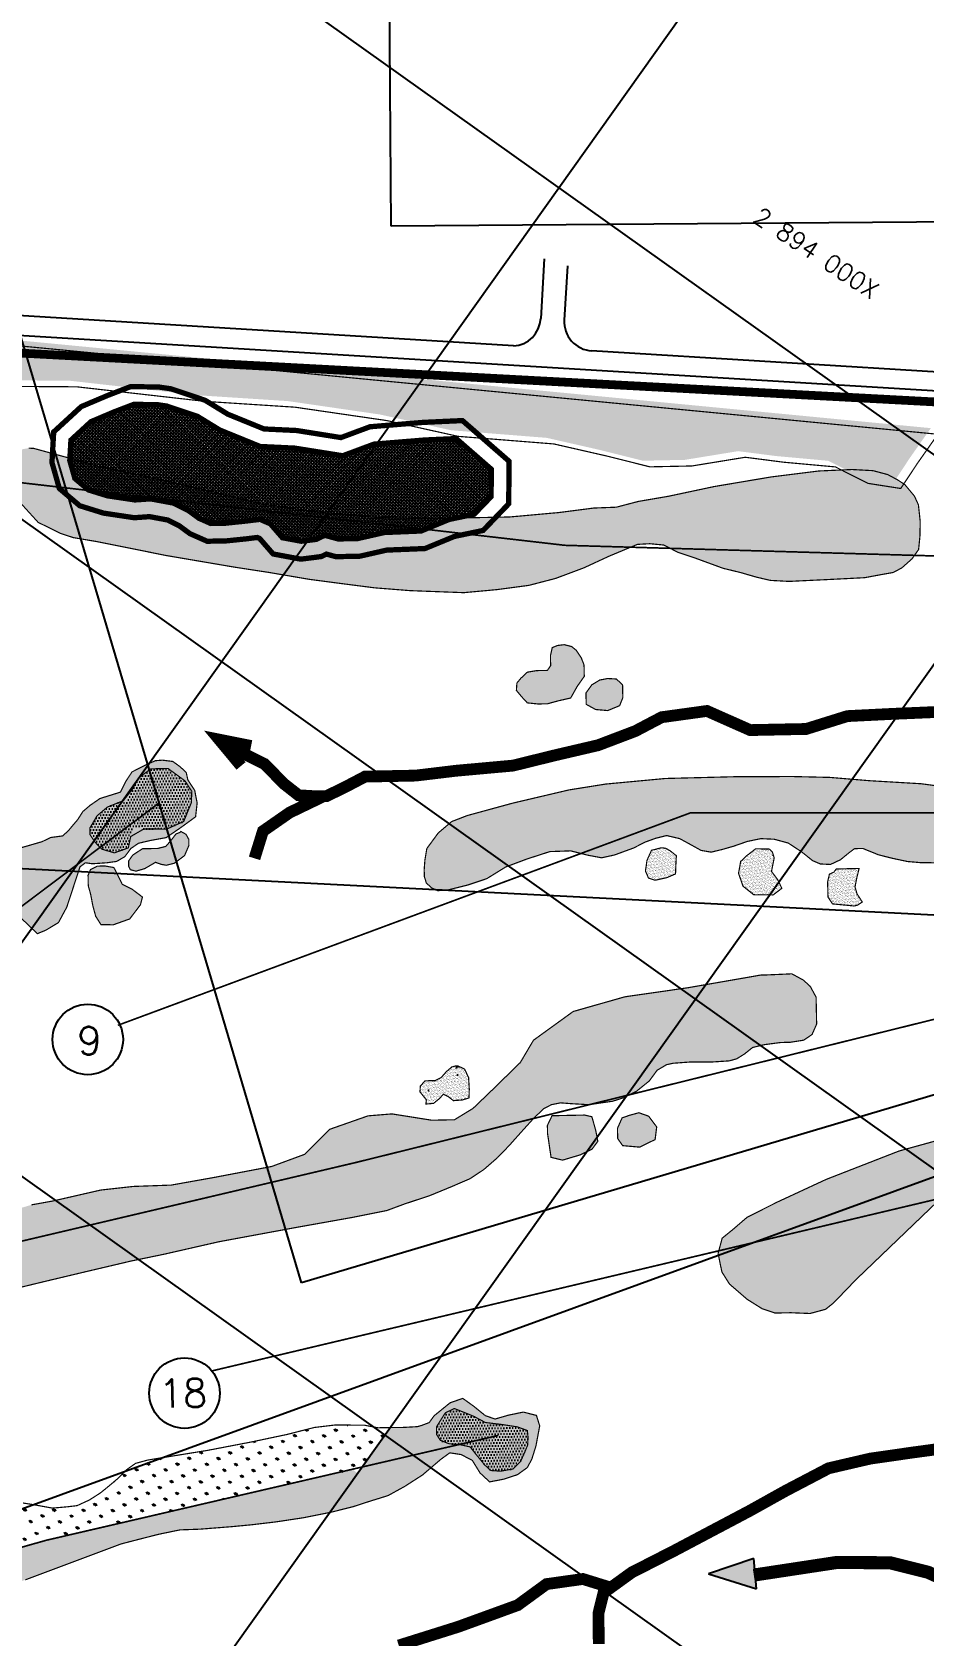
# Model space of a CAD drawing. Header units: millimetres. Extents: x -223 to 5526, y -1450 to 1963.
# Drawn here: x 1036 to 1343, y 74 to 626 of the extents above; entities that cross this region are included whole.
import ezdxf

# ---------------------------------------------------------------- set-up
doc = ezdxf.new("R2010")
doc.units = ezdxf.units.MM
doc.header["$MEASUREMENT"] = 0
doc.layers.get('0').update_dxf_attribs({"linetype": 'CONTINUOUS'})
for name, color, linetype in [('Boundary', 5, 'CONTINUOUS'), ('bunkers', 40, 'CONTINUOUS'), ('greens', 93, 'CONTINUOUS'), ('LO-GRID', 252, 'CONTINUOUS'), ('natural bed area', 30, 'CONTINUOUS'), ('Roads', 25, 'CONTINUOUS'), ('Roadway', 15, 'CONTINUOUS'), ('Spray free zones', 191, 'CONTINUOUS'), ('Text', 5, 'CONTINUOUS'), ('TXT3', 3, 'CONTINUOUS'), ('Wooden area', 107, 'CONTINUOUS')]:
    doc.layers.add(name, color=color, linetype=linetype)
doc.styles.add('ROMANS', font='romans.shx')
picture_1 = doc.add_image_def('image1.jpg', size_in_pixel=(1678, 2338))
picture_2 = doc.add_image_def('image2.jpg', size_in_pixel=(1700, 2338))
picture_3 = doc.add_image_def('image3.jpg', size_in_pixel=(1700, 2338))
picture_4 = doc.add_image_def('image5.jpg', size_in_pixel=(1700, 2338))
picture_5 = doc.add_image_def('image7.jpg', size_in_pixel=(1700, 2338))
pattern_1 = [(91.16293, (85.284, -315.464), (-2.9213145, 2.8050707), [0.759375, -4.96819]), (46.16293, (85.284, -315.464), (-2.9213145, 2.805071), [0.759375, -3.290625]), (136.16293, (85.284, -315.464), (-2.805071, -2.9213145), [0.759375, -3.290625])]
pattern_2 = [(38.662927, (85.2839, -315.464), (-0.04134493, 0.7796851), [0, -0.6156, 0, -0.6885, 0, -0.658125]), (8.66293, (85.2839, -315.464), (0.6934148, 1.1572807), [0, -0.3321, 0, -0.55485, 0, -0.212625]), (328.662927, (84.7858, -315.4741), (1.26092116, 0.0278887), [0, -0.2025, 0, -0.729, 0, -0.95175]), (318.66293, (84.7858, -315.4741), (1.2100163, 0.3800948), [0, -0.10125, 0, -0.4779, 0, -0.54675])]

msp = doc.modelspace()

# ---------------------------------------------------------------- hatches: boundary and pattern name
at = {"layer": 'bunkers'}
h = msp.add_hatch(dxfattribs=at)
h.set_pattern_fill('AR-SAND', color=256, scale=0.405, angle=1.1629, style=0)
h.set_pattern_definition(pattern_2)
h.paths.add_polyline_path([(1226.27, 404.17), (1226.19, 408.07), (1225.22, 410.58), (1223.56, 413.07), (1221.93, 414.41), (1219.39, 415.05), (1217.1, 414.78), (1215.27, 414.05), (1214.64, 411.28), (1214.71, 407.84), (1213.59, 406.21), (1209.92, 406.14), (1206.71, 405.61), (1204.46, 403.5), (1203.11, 401.87), (1202.94, 399.34), (1204.82, 397.08), (1206.7, 395.05), (1210.38, 394.67), (1213.6, 394.73), (1217.25, 395.73), (1221.6, 396.73), (1223.82, 400.68)])
h.paths.add_polyline_path([(1239.43, 401.23), (1237.32, 403.25), (1234.33, 403.42), (1231.58, 402.9), (1228.86, 401.24), (1226.85, 398.45), (1226.93, 394.55), (1230.18, 392.77), (1234.32, 392.4), (1238.42, 394.09), (1239.52, 396.87)])
h = msp.add_hatch(dxfattribs=at)
h.set_pattern_fill('AR-SAND', color=256, scale=0.405, angle=1.1629, style=0)
h.set_pattern_definition(pattern_2)
h.paths.add_polyline_path([(1074.42, 328.31), (1070.86, 331.01), (1067.47, 332.69), (1065.79, 336.16), (1064.58, 338.46), (1061.5, 338.99), (1058.87, 338.93), (1057.43, 338.17), (1056.56, 337.72), (1055.73, 335.81), (1055.8, 332.16), (1056.58, 329.41), (1057.4, 325.19), (1058.35, 321.71), (1060.16, 318.83), (1064.39, 318.77), (1070.04, 320.78), (1073.74, 325.67)])
h.paths.add_polyline_path([(1090.39, 346.05), (1090.34, 348.15), (1089.39, 349.87), (1087.64, 350.84), (1087.37, 350.56), (1085.92, 349.98), (1084.23, 347.75), (1082.44, 345.71), (1079.63, 345.01), (1074.42, 344.91), (1071.09, 342.74), (1069.67, 340.7), (1069.7, 338.79), (1070.27, 337.71), (1072.2, 337.2), (1075.2, 338.08), (1077.64, 339.5), (1078.9, 340.25), (1080.83, 339.56), (1082.58, 339.23), (1085.39, 339.93), (1088.9, 342.56)])
h = msp.add_hatch(dxfattribs=at)
h.set_pattern_fill('AR-SAND', color=256, scale=0.405, angle=1.1629, style=0)
h.set_pattern_definition(pattern_2)
h.paths.add_polyline_path([(1247.29, 337.25), (1248.35, 334.84), (1250.59, 334.08), (1254.62, 334.97), (1257.63, 336.25), (1257.77, 339.69), (1257.91, 342.52), (1255.65, 344.3), (1254.21, 345.08), (1252.79, 345.25), (1249.37, 344.37), (1247.82, 340.9)])
h = msp.add_hatch(dxfattribs=at)
h.set_pattern_fill('AR-SAND', color=256, scale=0.405, angle=1.1629, style=0)
h.set_pattern_definition(pattern_2)
h.paths.add_polyline_path([(1290.62, 337.12), (1291.54, 341.79), (1290.89, 343.8), (1289.86, 344.79), (1285.2, 344.9), (1282.21, 342.61), (1280.02, 340.54), (1279.29, 336.48), (1280.8, 332.06), (1284.51, 329.1), (1291.19, 329.04), (1294.18, 331.32), (1292.7, 334.33)])
h = msp.add_hatch(dxfattribs=at)
h.set_pattern_fill('AR-SAND', color=256, scale=0.405, angle=1.1629, style=0)
h.set_pattern_definition(pattern_2)
h.paths.add_polyline_path([(1310.02, 328.32), (1311.59, 325.96), (1319.02, 325.24), (1320.1, 325.48), (1321.82, 326.6), (1320.02, 329.39), (1319.32, 331.77), (1319.91, 334.83), (1320.72, 338.12), (1312.88, 337.96), (1312.03, 336.85), (1310.52, 336.17), (1309.91, 333.54), (1309.96, 331.15)])
h = msp.add_hatch(dxfattribs=at)
h.set_pattern_fill('AR-SAND', color=256, scale=8.1, angle=1.1629, style=0)
h.set_pattern_definition([(38.6629, (85.284, -315.464), (-0.8269, 15.5937), [0, -12.312, 0, -13.77, 0, -13.1625]), (8.663, (85.284, -315.464), (13.8683, 23.1456), [0, -6.642, 0, -11.097, 0, -4.2525]), (328.6629, (75.323, -315.666), (25.21842, 0.55777), [0, -4.05, 0, -14.58, 0, -19.035]), (318.663, (75.323, -315.666), (24.20033, 7.6019), [0, -2.025, 0, -9.558, 0, -10.935])])
h.paths.add_polyline_path([(1186.51, 266.26), (1185.14, 269.17), (1182.84, 270.26), (1182.02, 270.25), (1180.72, 269.89), (1178.8, 268.22), (1177.05, 266.23), (1174.95, 265.21), (1171.52, 265.14), (1169.93, 263.32), (1169.8, 261.36), (1171.98, 258.63), (1171.85, 257.16), (1174.45, 257.38), (1176.54, 259.05), (1177.81, 260.54), (1179.46, 259.76), (1181.29, 258.33), (1184.38, 258.56), (1186.65, 259.26), (1186.75, 262.35)])
h = msp.add_hatch(dxfattribs=at)
h.set_pattern_fill('AR-SAND', color=256, scale=16.2, angle=1.1629, style=0)
h.set_pattern_definition([(38.663, (85.284, -315.464), (-1.6538, 31.1874), [0, -24.624, 0, -27.54, 0, -26.325]), (8.663, (85.284, -315.464), (27.7366, 46.2912), [0, -13.284, 0, -22.194, 0, -8.505]), (328.663, (65.362, -315.868), (50.43685, 1.11555), [0, -8.1, 0, -29.16, 0, -38.07]), (318.663, (65.36, -315.87), (48.4007, 15.2038), [0, -4.05, 0, -19.116, 0, -21.87])])
h.paths.add_polyline_path([(1180.72, 269.89), (1178.8, 268.22), (1177.05, 266.23), (1174.95, 265.21), (1171.52, 265.14), (1169.93, 263.32), (1169.8, 261.36), (1171.98, 258.63), (1171.85, 257.16), (1174.45, 257.38), (1176.54, 259.05), (1177.81, 260.54), (1179.46, 259.76), (1181.29, 258.33), (1184.38, 258.56), (1186.65, 259.26), (1186.75, 262.35), (1186.51, 266.26), (1185.14, 269.17), (1182.84, 270.26), (1182.02, 270.25)])
h = msp.add_hatch(dxfattribs=at)
h.set_pattern_fill('AR-SAND', color=256, scale=0.405, angle=1.1629, style=0)
h.set_pattern_definition(pattern_2)
h.paths.add_polyline_path([(1180.72, 269.89), (1178.8, 268.22), (1177.05, 266.23), (1174.95, 265.21), (1171.52, 265.14), (1169.93, 263.32), (1169.8, 261.36), (1171.98, 258.63), (1171.85, 257.16), (1174.45, 257.38), (1176.54, 259.05), (1177.81, 260.54), (1179.46, 259.76), (1181.29, 258.33), (1184.38, 258.56), (1186.65, 259.26), (1186.75, 262.35), (1186.51, 266.26), (1185.14, 269.17), (1182.84, 270.26), (1182.02, 270.25)])
h = msp.add_hatch(dxfattribs=at)
h.set_pattern_fill('AR-SAND', color=256, scale=0.405, angle=1.1629, style=0)
h.set_pattern_definition(pattern_2)
h.paths.add_polyline_path([(1230.22, 248.06), (1228.88, 252.8), (1226.38, 253.37), (1222.44, 253.29), (1219.33, 253.23), (1215.18, 253.14), (1213.59, 249.8), (1213.64, 247.1), (1214.85, 238.83), (1218.81, 237.88), (1224.79, 239.66), (1228.9, 241.61), (1230.92, 244.34)])
h.paths.add_polyline_path([(1251.16, 249.31), (1248.38, 252.99), (1245.04, 254.17), (1241.74, 253.27), (1239.27, 252.39), (1237.68, 248.83), (1237.75, 245.31), (1239.46, 242.86), (1245.28, 242.35), (1250.62, 244.95)])
at = {"layer": 'greens'}
h = msp.add_hatch(dxfattribs=at)
h.set_pattern_fill('GRASS', color=256, scale=4.05, angle=1.1629, style=0)
h.set_pattern_definition([(91.16293, (113.8308, -284.7246), (-2.9213145, 2.8050707), [0.759375, -4.96819]), (46.16293, (113.8308, -284.7246), (-2.921315, 2.805071), [0.759375, -3.290625]), (136.16293, (113.8308, -284.7246), (-2.805071, -2.921315), [0.759375, -3.290625])])
h.paths.add_polyline_path([(1005.2, 482.34), (1003.62, 484), (1002.12, 488.06), (999.68, 490.54), (997.11, 491.76), (992.46, 491.8), (989.8, 490.76), (986.63, 487.18), (984.32, 482.76), (982.71, 478.93), (982.79, 475.13), (983.43, 471.05), (985.39, 465.18), (988.79, 463.98), (993.61, 462.81), (998.95, 463.62), (1004.73, 463.74), (1009.13, 462.42), (1012.5, 463.05), (1014.44, 464.64), (1020.45, 467.3), (1025.67, 467.26), (1029.77, 466.78), (1038.57, 457.1), (1046.26, 453.31), (1050.68, 451.85), (1058.54, 450.52), (1082.74, 445.67), (1106.18, 441.68), (1117.97, 439.87), (1131.71, 437.52), (1142.47, 436.1), (1154.22, 434.59), (1166.39, 433.63), (1177.68, 433.2), (1184.88, 432.93), (1196.27, 433.98), (1207.25, 435.44), (1216.42, 437.83), (1226.12, 441.46), (1234.84, 445.49), (1240.71, 447.94), (1244.53, 449.53), (1248.79, 449.76), (1253.61, 449.3), (1258.48, 446.79), (1263.98, 444.97), (1274, 441.3), (1279.97, 439.85), (1285.46, 438.26), (1290.21, 437.15), (1296.64, 436.8), (1311.66, 437.52), (1322.66, 438.08), (1327.68, 439.02), (1332.45, 439.87), (1335.4, 441.44), (1338.92, 444.57), (1341.18, 447.78), (1341.62, 452.22), (1341.73, 457.39), (1341.11, 463.13), (1339.72, 466.15), (1336.46, 470.06), (1333.91, 471.73), (1330.56, 473.52), (1325.49, 474.87), (1318.32, 475.26), (1306.93, 474.76), (1290.52, 472.71), (1270.93, 469.41), (1255.28, 466.08), (1244.84, 464.29), (1237.28, 462.31), (1229.56, 462.02), (1217.54, 460.47), (1200.67, 458.95), (1191.37, 458.76), (1172.43, 458.37), (1154.48, 458.82), (1134.2, 460.71), (1116.04, 463.31), (1086.87, 470.36), (1059.04, 476.46), (1046.93, 479.83), (1037.01, 482.53), (1035.32, 482.6), (1033.26, 482.25), (1031.83, 481.34), (1030.28, 480.24), (1028.86, 478.64), (1027.63, 477.61), (1026.35, 475.44), (1024.62, 473.84), (1023.13, 473.18), (1020.42, 473.44), (1017.26, 474.25), (1016.19, 476.93), (1014.66, 481.18), (1012.31, 482.64), (1009.47, 483.02), (1006.46, 482.33)])
h = msp.add_hatch(dxfattribs=at)
h.set_pattern_fill('GRASS', color=256, scale=4.05, angle=1.1629, style=0)
h.set_pattern_definition(pattern_1)
h.paths.add_polyline_path([(804.34, 269.81), (800.6, 267.07), (795.74, 262.99), (792.07, 256.65), (787.2, 253.14), (781.51, 252.83), (776, 252.72), (771.64, 252.44), (769.06, 248.79), (769.16, 243.66), (770.75, 240.28), (773.63, 238.82), (779.34, 237.99), (787.31, 238.53), (793.39, 238.65), (797.15, 240.25), (797.23, 245.56), (797.87, 251.84), (800.43, 256.63), (806.27, 259.03), (806.93, 263.79), (805.73, 266.8), (804.93, 268.87)])
h.paths.add_polyline_path([(1283.66, 300.92), (1261.84, 297.13), (1240.23, 294.02), (1222.46, 288.97), (1208.81, 279.09), (1204.27, 271.41), (1193.76, 261.15), (1188.06, 255.68), (1181.66, 251.76), (1173.84, 251.6), (1160.17, 253.77), (1151.95, 253.1), (1138.85, 248.5), (1130.16, 239.87), (1118.83, 235.7), (1099.21, 231.96), (1084.3, 229.3), (1071.12, 228.83), (1060.11, 227.6), (1043.76, 223.86), (1036.24, 222.5), (1027.72, 219.98), (1016.08, 213.63), (1004.56, 208.36), (1000.92, 206.76), (993.6, 206), (978.14, 206.6), (974.14, 206.48), (969.09, 203.28), (964.6, 198.47), (962.01, 193.17), (962.25, 188.33), (963.29, 183.23), (966.47, 179.66), (971.76, 177.75), (976.98, 179.34), (978.95, 181.94), (981.86, 184.69), (983.43, 187.14), (987.15, 189.91), (990.77, 190.79), (995.37, 189.94), (1000.66, 188.03), (1004.2, 186.35), (1007.56, 186.56), (1011.7, 188.79), (1020.53, 191.67), (1030.04, 193.56), (1041.27, 196.28), (1053.8, 199.26), (1070.35, 203.16), (1081.82, 205.53), (1100.71, 209.83), (1126.86, 214.67), (1147.03, 218.27), (1158.42, 220.56), (1164.55, 222.83), (1173.16, 225.68), (1180.93, 228.88), (1186.97, 231.49), (1191.68, 234.59), (1196.47, 238.75), (1200.46, 242.89), (1204.59, 247.52), (1208.48, 251.82), (1212.25, 255.54), (1214.98, 256.94), (1218.07, 257.57), (1221.57, 257.3), (1227.81, 256.94), (1235.98, 258.11), (1239.84, 259.34), (1244.25, 261.58), (1248.64, 265.12), (1251.3, 268.77), (1254.57, 270.7), (1256.86, 271.18), (1262.54, 271.6), (1270.65, 271.64), (1276.1, 272), (1278.62, 272.69), (1281.37, 274.39), (1284.12, 276.6), (1288.15, 277.57), (1293.84, 278.32), (1297.01, 278.38), (1301.68, 279.11), (1304.56, 281.07), (1306.13, 284.64), (1305.95, 293.88), (1303.94, 297.59), (1301.55, 299.77), (1297.6, 301.92), (1293.47, 301.73), (1288.33, 301.51), (1286.77, 301.48)])
h.paths.add_polyline_path([(1076.07, 373.95), (1070.85, 371.33), (1068.85, 368.31), (1066.87, 364.38), (1059.81, 362.17), (1056.42, 359.82), (1053.94, 357.7), (1052.17, 354.92), (1050.38, 352.82), (1049.03, 351.19), (1047.01, 349.32), (1042.9, 348.78), (1039.95, 347.35), (1030.61, 344.64), (1024.74, 340.17), (1022.73, 337.61), (1021.86, 335.08), (1022.16, 331.65), (1025.44, 328.05), (1038.3, 315.72), (1041.25, 316.93), (1045.55, 319.53), (1048.42, 324.85), (1052.95, 338.68), (1054.8, 340.09), (1057.18, 339.75), (1062.16, 340.09), (1065.55, 340.55), (1068.36, 342.19), (1070.44, 344.99), (1073.02, 346.78), (1077.11, 347.74), (1082.59, 348.74), (1087.7, 352.26), (1092.68, 355.89), (1093.22, 360.7), (1092.37, 364.98), (1090.02, 368.59), (1089.47, 371.1), (1087.4, 373.08), (1084.84, 374.92), (1081.29, 375.36), (1078.89, 375.18)])
h = msp.add_hatch(dxfattribs=at)
h.set_pattern_fill('DOTS', color=256, scale=16.2, angle=1.1629, style=0)
h.set_pattern_definition([(1.16293, (85.2839, -315.464), (0.4855965, 1.02256605), [0, -1.0125])])
h.paths.add_polyline_path([(1085.06, 371.16), (1083.2, 372.49), (1077.25, 372.37), (1073.19, 369.31), (1069.01, 361.89), (1062.39, 359.25), (1058.79, 356.2), (1056.35, 352.03), (1056.4, 349.74), (1058.05, 347.26), (1060.39, 344.79), (1064.77, 343.5), (1069.55, 345.2), (1070.95, 351.76), (1082.71, 351.65), (1088.61, 354.29), (1091.23, 360.75), (1091.38, 364.65), (1089.02, 368.26)])
h = msp.add_hatch(dxfattribs=at)
h.set_pattern_fill('GRASS', color=256, scale=4.05, angle=1.1629, style=0)
h.set_pattern_definition(pattern_1)
h.paths.add_polyline_path([(1574.09, 291.51), (1579.25, 293.11), (1582.11, 294.57), (1585.88, 295.84), (1588.78, 295.6), (1590.82, 293.25), (1592.38, 290.39), (1593.35, 286.72), (1594.93, 282.86), (1595.69, 279.68), (1595.13, 277.68), (1593.69, 274.86), (1591.53, 273.02), (1589.67, 271.48), (1586.37, 271.62), (1583.43, 273.65), (1579.58, 276.66), (1574.95, 278.46), (1571.44, 279.29), (1567.75, 279.12), (1563.92, 276.25), (1550.9, 263.62), (1548.75, 262.52), (1545.37, 260.2), (1542, 259.92), (1538.03, 259.36), (1530.13, 258.42), (1525.36, 257.04), (1508.36, 250.19), (1500.91, 247.38), (1491.02, 244.53), (1443.2, 234.26), (1433.91, 232.26), (1425.52, 229.52), (1420.78, 227.83), (1413.7, 226.96), (1404.79, 225.92), (1394.38, 225.95), (1383.22, 227.32), (1376.17, 228.69), (1370.47, 229.85), (1365.63, 230), (1361.55, 230.26), (1357.33, 229.66), (1353.97, 227.82), (1346.45, 222.5), (1319.7, 196.85), (1311.95, 188.8), (1309.18, 186.6), (1303.85, 185.16), (1297.29, 185.43), (1291.81, 185.32), (1287.36, 186.83), (1282.21, 190.07), (1276.17, 195.3), (1273.56, 199.45), (1272.26, 205.81), (1273.66, 211.04), (1277.47, 214.14), (1282.26, 218.27), (1292.75, 223.53), (1309.41, 231.26), (1334.44, 241.01), (1352.16, 245.9), (1364.5, 251.19), (1374.01, 254.75), (1379.88, 255.54), (1384.46, 253.95), (1387.01, 252.32), (1390.47, 251.68), (1395.14, 251.55), (1399.29, 251.71), (1402.93, 251.86), (1406.5, 251.93), (1410.85, 253.4), (1415.4, 255.53), (1423.9, 261.61), (1424.96, 264.42), (1431.42, 266.97), (1460.14, 271.81), (1482.31, 274.83), (1503.33, 276.66), (1522.73, 276.4), (1538.66, 275.28), (1547.77, 275.32), (1551.21, 276.55), (1555.18, 280.82), (1560.61, 291.04), (1563.18, 292.4), (1566.94, 292.62), (1571, 291.98)])
h.paths.add_polyline_path([(1430.66, 370.7), (1427.31, 370.15), (1420.1, 362.49), (1416.8, 359.38), (1412.02, 358.32), (1404.66, 358.01), (1374.8, 361.73), (1354.96, 365.53), (1342.08, 367.25), (1324.28, 368.3), (1310.71, 369.43), (1297.86, 369.73), (1278.14, 369.67), (1254.15, 369.06), (1233.67, 367.15), (1221.01, 365.13), (1201.57, 360.56), (1186.05, 356.32), (1180.69, 354.25), (1176.1, 350.35), (1172.16, 344.99), (1171.5, 341.05), (1171.25, 337.75), (1171.3, 335.37), (1171.99, 333.12), (1173.87, 331.42), (1175.94, 330.49), (1179.51, 330.78), (1186.19, 332.43), (1192.75, 334.62), (1199.27, 338.65), (1206.58, 341.39), (1214.43, 343.93), (1221.57, 344.18), (1227.55, 342.68), (1232.22, 341.8), (1236.64, 342.76), (1243.2, 345.16), (1247.18, 347.19), (1250.78, 348.5), (1254.58, 349.44), (1259.09, 348.38), (1262.94, 346.27), (1266.42, 344.34), (1269.87, 343.74), (1273.76, 344.68), (1277.65, 345.8), (1282.29, 347.42), (1286.94, 348.38), (1291.53, 348.18), (1296.34, 346.88), (1300.96, 343.86), (1304.74, 340.82), (1307.4, 339.68), (1310.88, 339.51), (1314.32, 341.13), (1317.03, 343.35), (1319.16, 344.95), (1322.03, 345), (1327.35, 342.84), (1332.17, 341.62), (1337.35, 340.52), (1341.79, 340.14), (1349.22, 340.05), (1361.41, 339.58), (1373.3, 339.97), (1387, 340.4), (1397.93, 340.88), (1399.63, 341.36), (1402.36, 341.78), (1404.58, 341.75), (1405.81, 343.19), (1408.48, 343.17), (1410.01, 344.68), (1420.08, 345), (1424.58, 344.45), (1429.16, 344.22), (1431.51, 343.67), (1432.82, 342.28), (1441.61, 342.6), (1443.45, 343.65), (1447.03, 345.95), (1447.66, 349.58), (1448.38, 354.5), (1448.6, 360.94), (1447.7, 364.89), (1447.31, 366.74), (1445.29, 369.37), (1442.79, 371.07), (1440.39, 372.57), (1436.57, 372.49), (1434, 372.23), (1432.37, 371.27)])
h = msp.add_hatch(dxfattribs=at)
h.set_pattern_fill('GRASS', color=256, scale=4.05, angle=-6.0749, style=0)
h.set_pattern_definition([(83.92512, (0.1475, -74.5592), (-2.544632, 3.150769), [0.759375, -4.96819]), (38.92512, (0.1475, -74.559), (-2.544632, 3.150769), [0.759375, -3.290625]), (128.92512, (0.1475, -74.559), (-3.150769, -2.544632), [0.759375, -3.290625])])
h.paths.add_polyline_path([(1209.83, 150.13), (1205.34, 151.28), (1200.22, 150.22), (1195.59, 148.89), (1192.24, 150.06), (1188.37, 153.21), (1184.51, 155.99), (1180.16, 154.47), (1174.64, 149.99), (1172.98, 147.67), (1170.33, 146.67), (1168.96, 146.28), (1164.25, 146.01), (1159.6, 145.95), (1149.96, 132.41), (1183.05, 140.09), (1179.78, 140.4), (1176.81, 141.57), (1175.53, 143.54), (1175.48, 146.2), (1177.23, 149), (1178.52, 151.02), (1181.63, 152.51), (1188.15, 149.88), (1192.29, 147.69), (1197.72, 147.04), (1203.25, 146.2), (1206.7, 144.94), (1206.94, 142.57), (1206.81, 139.9), (1205.54, 136.93), (1204.35, 134.25), (1201.74, 131.72), (1197.57, 130.97), (1194.14, 131.19), (1192.11, 133.05), (1189.57, 136.13), (1187.03, 139.31), (1183.88, 140.01), (1183.05, 140.09), (1149.96, 132.41), (1148.42, 130.24), (1159.03, 122.69), (1164.57, 125.74), (1170.68, 129.67), (1176.94, 135.02), (1180.04, 137.27), (1183.95, 136.68), (1187.79, 134.67), (1190.45, 130.35), (1193.75, 127.28), (1198.67, 128.24), (1203.3, 129.76), (1206.68, 132.2), (1208.24, 135.09), (1209.67, 139.68), (1210.95, 146.54)])
h.paths.add_polyline_path([(1206.94, 142.57), (1206.7, 144.94), (1203.25, 146.2), (1197.72, 147.04), (1192.29, 147.69), (1188.15, 149.88), (1181.63, 152.51), (1178.52, 151.02), (1177.23, 149), (1175.48, 146.2), (1175.53, 143.54), (1176.81, 141.57), (1179.78, 140.4), (1183.88, 140.01), (1187.03, 139.31), (1189.57, 136.13), (1192.11, 133.05), (1194.14, 131.19), (1197.57, 130.97), (1201.74, 131.72), (1204.35, 134.25), (1205.54, 136.93), (1206.81, 139.9)], flags=17)
h.paths.add_polyline_path([(1148.42, 130.24), (1146.5, 131.61), (1041.37, 107.22), (948.26, 80.93), (949.27, 79.05), (952.41, 76.44), (957.7, 74.78), (964.48, 74.56), (970.01, 75.07), (977.56, 76.51), (995.31, 80.95), (1009.92, 85.32), (1034.18, 93.62), (1067.08, 105.96), (1073.26, 107.56), (1079.97, 109.27), (1087.31, 110.79), (1094.15, 111.03), (1105.09, 111.89), (1111.81, 112.53), (1120.34, 113.54), (1129.95, 114.99), (1138.82, 116.77)])
h.paths.add_polyline_path([(1148.42, 130.24), (1138.82, 116.77), (1139.22, 116.85), (1146.81, 118.76), (1152.31, 120.55), (1158.84, 122.58), (1159.03, 122.69)])
h = msp.add_hatch(dxfattribs=at)
h.set_pattern_fill('DOTS', color=256, scale=16.2, angle=1.1629, style=0)
h.set_pattern_definition([(1.16293, (86.2962, -283.8849), (0.4855965, 1.02256605), [0, -1.0125])])
h.paths.add_polyline_path([(1197.72, 147.04), (1192.29, 147.69), (1188.15, 149.88), (1181.63, 152.51), (1178.52, 151.02), (1177.23, 149), (1175.48, 146.2), (1175.53, 143.54), (1176.81, 141.57), (1179.78, 140.4), (1186.69, 139.74), (1189.57, 136.13), (1192.11, 133.05), (1194.14, 131.19), (1197.57, 130.97), (1201.74, 131.72), (1204.35, 134.25), (1205.54, 136.93), (1206.81, 139.9), (1206.94, 142.57), (1206.7, 144.94), (1203.25, 146.2)])
h = msp.add_hatch(dxfattribs=at)
h.set_pattern_fill('GRASS', color=256, scale=4.5, angle=-18.8419, style=0)
h.set_pattern_definition([(71.1581, (0.1475, -74.559), (-1.983822, 4.039115), [0.84375, -5.520211]), (26.1581, (0.1475, -74.559), (-1.983822, 4.039115), [0.84375, -3.65625]), (116.1581, (0.1475, -74.559), (-4.039115, -1.983822), [0.84375, -3.65625])])
h.paths.add_polyline_path([(1149.96, 132.41), (1157.75, 143.35), (1153.76, 146.19), (1150.75, 146.76), (1140.76, 146.86), (1133.52, 145.99), (1124.07, 143.58), (1111.79, 140.99), (1096.83, 138.12), (1076.25, 134.79), (1072.06, 133.65), (1069.25, 131.68), (1065.97, 128.45), (1063.04, 125.98), (1059.99, 123.5), (1056.2, 121.07), (1051.96, 119.12), (1048.64, 118.73), (1043.51, 118.27), (1037.23, 119.41), (1033.35, 120.03), (1029.11, 121), (1024.01, 122.44), (1020.22, 122.09), (1016.99, 122.02), (996.78, 115.33), (962.26, 101.3), (959.13, 99.43), (954.47, 96.98), (950.91, 94.19), (948.35, 90.79), (946.96, 87.78), (946.82, 85.12), (947.96, 81.5), (948.26, 80.93), (1041.37, 107.22)])
at = {"layer": 'natural bed area'}
h = msp.add_hatch(dxfattribs=at)
h.set_pattern_fill('ANSI37', color=256, scale=6.075, angle=1.1629, style=0)
h.set_pattern_definition([(46.16293, (349.95245, -110.24144), (-0.54774647, 0.52595075), []), (136.16293, (349.95245, -110.24144), (-0.52595075, -0.54774647), [])])
h.paths.add_polyline_path([(1082.77, 497.08), (1093.36, 493.52), (1101.01, 488.83), (1114.88, 483.18), (1126.76, 482.61), (1143.26, 479.99), (1153.97, 483.98), (1171.47, 485.41), (1182.24, 485.9), (1194.32, 475.36), (1194.25, 465.93), (1188.44, 459.89), (1179.84, 458.1), (1170.21, 454.13), (1157.55, 453.6), (1148.42, 451.53), (1141.68, 451.39), (1137.07, 452.65), (1134.14, 451.24), (1129.02, 450.6), (1122.53, 451.81), (1118.39, 456.58), (1114.85, 458.12), (1109.47, 457.48), (1103.01, 456.81), (1097.89, 456.7), (1093.81, 458.51), (1090.25, 461.13), (1085.07, 463.72), (1077.22, 465.17), (1071.83, 464.8), (1062.37, 466.22), (1055.85, 468.24), (1051.19, 472.19), (1049.44, 478.35), (1049.84, 485.36), (1056.72, 491.7), (1064.75, 495.1), (1071.44, 497.66), (1079.53, 497.55)])
at = {"layer": 'Roads'}
msp.add_hatch(color=256, dxfattribs=at).paths.add_polyline_path([(1284.51, 100.92), (1269, 95.73), (1285.45, 90.47)])
at = {"layer": 'Wooden area'}
h = msp.add_hatch(dxfattribs=at)
h.set_pattern_fill('HEX', color=256, scale=16.2, angle=46.1629, style=0)
h.set_pattern_definition([(46.16293, (82.8438, -313.3654), (-2.5299326, 2.4292625), [2.025, -4.05]), (166.16293, (82.8438, -313.3654), (-0.838837, -3.405617), [2.025, -4.05]), (106.16293, (84.2463, -311.9047), (-3.368769, -0.976355), [2.025, -4.05])])
h.paths.add_polyline_path([(990.54, 523.63), (986.7, 518.96), (987.46, 513.72), (992.18, 507.91), (1003.41, 504.86), (1024.41, 505.94), (1049.38, 505.79), (1093.5, 500.78), (1124.42, 498.78), (1156.05, 494.17), (1180.47, 488.76), (1213.37, 486.14), (1231.85, 481.93), (1246.38, 478.28), (1260.83, 478.58), (1279.16, 481.57), (1292.34, 479.87), (1310.11, 478.26), (1321.39, 472.58), (1332.6, 470.84), (1338.33, 479.49), (1345.36, 489.48)])
h.paths.add_polyline_path([(1463.89, 429.49), (1459.33, 434.26), (1443.44, 436.78), (1426.7, 440.9), (1399.82, 444.82), (1383.17, 444.48), (1370.59, 444.23), (1368.28, 438.1), (1370.41, 432.86), (1383.91, 428.27), (1399.33, 428.99), (1414, 426.45), (1424.62, 423.41), (1435.58, 423.64), (1441.64, 425.38), (1446.43, 429.13), (1451.68, 430.86), (1459, 430.2)])

# ---------------------------------------------------------------- linework, layer by layer
at = {"layer": 'Boundary', "const_width": 3, "flags": 128}
msp.add_lwpolyline([(132.72, -120.66), (676.19, 461.44), (855.83, 524.72), (1356.93, 497.95)], dxfattribs=at)
at = {"layer": 'bunkers', "const_width": 0.405, "flags": 128}
for points in [[(1215.27, 414.05), (1214.64, 411.28), (1214.71, 407.84), (1213.59, 406.21), (1209.92, 406.14), (1206.71, 405.61), (1204.46, 403.5), (1203.11, 401.87), (1202.94, 399.34), (1204.82, 397.08), (1206.7, 395.05), (1210.38, 394.67), (1213.6, 394.73), (1217.25, 395.73), (1221.6, 396.73), (1223.82, 400.68), (1226.27, 404.17), (1226.19, 408.07), (1225.22, 410.58), (1223.56, 413.07), (1221.93, 414.41), (1219.39, 415.05), (1217.1, 414.78)], [(1231.58, 402.9), (1228.86, 401.24), (1226.85, 398.45), (1226.93, 394.55), (1230.18, 392.77), (1234.32, 392.4), (1238.42, 394.09), (1239.52, 396.87), (1239.43, 401.23), (1237.32, 403.25), (1234.33, 403.42)], [(1085.92, 349.98), (1084.23, 347.75), (1082.44, 345.71), (1079.63, 345.01), (1074.42, 344.91), (1071.09, 342.74), (1069.67, 340.7), (1069.7, 338.79), (1070.27, 337.71), (1072.2, 337.2), (1075.2, 338.08), (1077.64, 339.5), (1078.9, 340.25), (1080.83, 339.56), (1082.58, 339.23), (1085.39, 339.93), (1088.9, 342.56), (1090.39, 346.05), (1090.34, 348.15), (1089.39, 349.87), (1087.64, 350.84), (1087.37, 350.56)], [(1252.79, 345.25), (1249.37, 344.37), (1247.82, 340.9), (1247.29, 337.25), (1248.35, 334.84), (1250.59, 334.08), (1254.62, 334.97), (1257.63, 336.25), (1257.77, 339.69), (1257.91, 342.52), (1255.65, 344.3), (1254.21, 345.08)], [(1289.86, 344.79), (1285.2, 344.9), (1282.21, 342.61), (1280.02, 340.54), (1279.29, 336.48), (1280.8, 332.06), (1284.51, 329.1), (1291.19, 329.04), (1294.18, 331.32), (1292.7, 334.33), (1290.62, 337.12), (1291.54, 341.79), (1290.89, 343.8)], [(1056.56, 337.72), (1055.73, 335.81), (1055.8, 332.16), (1056.58, 329.41), (1057.4, 325.19), (1058.35, 321.71), (1060.16, 318.83), (1064.39, 318.77), (1070.04, 320.78), (1073.74, 325.67), (1074.42, 328.31), (1070.86, 331.01), (1067.47, 332.69), (1065.79, 336.16), (1064.58, 338.46), (1061.5, 338.99), (1058.87, 338.93), (1057.43, 338.17)], [(1312.88, 337.96), (1320.72, 338.12), (1319.91, 334.83), (1319.32, 331.77), (1320.02, 329.39), (1321.82, 326.6), (1320.1, 325.48), (1319.02, 325.24), (1311.59, 325.96), (1310.02, 328.32), (1309.96, 331.15), (1309.91, 333.54), (1310.52, 336.17), (1312.03, 336.85)], [(1180.72, 269.89), (1178.8, 268.22), (1177.05, 266.23), (1174.95, 265.21), (1171.52, 265.14), (1169.93, 263.32), (1169.8, 261.36), (1171.98, 258.63), (1171.85, 257.16), (1174.45, 257.38), (1176.54, 259.05), (1177.81, 260.54), (1179.46, 259.76), (1181.29, 258.33), (1184.38, 258.56), (1186.65, 259.26), (1186.75, 262.35), (1186.51, 266.26), (1185.14, 269.17), (1182.84, 270.26), (1182.02, 270.25)], [(1239.27, 252.39), (1237.68, 248.83), (1237.75, 245.31), (1239.46, 242.86), (1245.28, 242.35), (1250.62, 244.95), (1251.16, 249.31), (1248.38, 252.99), (1245.04, 254.17), (1241.74, 253.27)], [(1215.18, 253.14), (1213.59, 249.8), (1213.64, 247.1), (1214.85, 238.83), (1218.81, 237.88), (1224.79, 239.66), (1228.9, 241.61), (1230.92, 244.34), (1230.22, 248.06), (1228.88, 252.8), (1226.38, 253.37), (1222.44, 253.29), (1219.33, 253.23)]]:
    msp.add_lwpolyline(points, close=True, dxfattribs=at)
at = {"layer": 'greens', "const_width": 0.405, "flags": 128}
for points in [[(1029.77, 466.78), (1038.57, 457.1), (1046.26, 453.31), (1050.68, 451.85), (1058.54, 450.52), (1082.74, 445.67), (1106.18, 441.68), (1117.97, 439.87), (1131.71, 437.52), (1142.47, 436.1), (1154.22, 434.59), (1166.39, 433.63), (1177.68, 433.2), (1184.88, 432.93), (1196.27, 433.98), (1207.25, 435.44), (1216.42, 437.83), (1226.12, 441.46), (1234.84, 445.49), (1240.71, 447.94), (1244.53, 449.53), (1248.79, 449.76), (1253.61, 449.3), (1258.48, 446.79), (1263.98, 444.97), (1274, 441.3), (1279.97, 439.85), (1285.46, 438.26), (1290.21, 437.15), (1296.64, 436.8), (1311.66, 437.52), (1322.66, 438.08), (1327.68, 439.02), (1332.45, 439.87), (1335.4, 441.44), (1338.92, 444.57), (1341.18, 447.78), (1341.62, 452.22), (1341.73, 457.39), (1341.11, 463.13), (1339.72, 466.15), (1336.46, 470.06), (1333.91, 471.73), (1330.56, 473.52), (1325.49, 474.87), (1318.32, 475.26), (1306.93, 474.76), (1290.52, 472.71), (1270.93, 469.41), (1255.28, 466.08), (1244.84, 464.29), (1237.28, 462.31), (1229.56, 462.02), (1217.54, 460.47), (1200.67, 458.95), (1191.37, 458.76), (1172.43, 458.37), (1154.48, 458.82), (1134.2, 460.71), (1116.04, 463.31), (1086.87, 470.36), (1059.04, 476.46), (1046.93, 479.83), (1037.01, 482.53), (1035.32, 482.6)], [(1025.44, 328.05), (1038.3, 315.72), (1041.25, 316.93), (1045.55, 319.53), (1048.42, 324.85), (1052.95, 338.68), (1054.8, 340.09), (1057.18, 339.75), (1062.16, 340.09), (1065.55, 340.55), (1068.36, 342.19), (1070.44, 344.99), (1073.02, 346.78), (1077.11, 347.74), (1082.59, 348.74), (1087.7, 352.26), (1092.68, 355.89), (1093.22, 360.7), (1092.37, 364.98), (1090.02, 368.59), (1089.47, 371.1), (1087.4, 373.08), (1084.84, 374.92), (1081.29, 375.36), (1078.89, 375.18), (1076.07, 373.95), (1070.85, 371.33), (1068.85, 368.31), (1066.87, 364.38), (1059.81, 362.17), (1056.42, 359.82), (1053.94, 357.7), (1052.17, 354.92), (1050.38, 352.82), (1049.03, 351.19), (1047.01, 349.32), (1042.9, 348.78), (1039.95, 347.35), (1030.61, 344.64)], [(1354.96, 365.53), (1342.08, 367.25), (1324.28, 368.3), (1310.71, 369.43), (1297.86, 369.73), (1278.14, 369.67), (1254.15, 369.06), (1233.67, 367.15), (1221.01, 365.13), (1201.57, 360.56), (1186.05, 356.32), (1180.69, 354.25), (1176.1, 350.35), (1172.16, 344.99), (1171.5, 341.05), (1171.25, 337.75), (1171.3, 335.37), (1171.99, 333.12), (1173.87, 331.42), (1175.94, 330.49), (1179.51, 330.78), (1186.19, 332.43), (1192.75, 334.62), (1199.27, 338.65), (1206.58, 341.39), (1214.43, 343.93), (1221.57, 344.18), (1227.55, 342.68), (1232.22, 341.8), (1236.64, 342.76), (1243.2, 345.16), (1247.18, 347.19), (1250.78, 348.5), (1254.58, 349.44), (1259.09, 348.38), (1262.94, 346.27), (1266.42, 344.34), (1269.87, 343.74), (1273.76, 344.68), (1277.65, 345.8), (1282.29, 347.42), (1286.94, 348.38), (1291.53, 348.18), (1296.34, 346.88), (1300.96, 343.86), (1304.74, 340.82), (1307.4, 339.68), (1310.88, 339.51), (1314.32, 341.13), (1317.03, 343.35), (1319.16, 344.95), (1322.03, 345), (1327.35, 342.84), (1332.17, 341.62), (1337.35, 340.52), (1341.79, 340.14), (1349.22, 340.05)], [(1030.04, 193.56), (1041.27, 196.28), (1053.8, 199.26), (1070.35, 203.16), (1081.82, 205.53), (1100.71, 209.83), (1126.86, 214.67), (1147.03, 218.27), (1158.42, 220.56), (1164.55, 222.83), (1173.16, 225.68), (1180.93, 228.88), (1186.97, 231.49), (1191.68, 234.59), (1196.47, 238.75), (1200.46, 242.89), (1204.59, 247.52), (1208.48, 251.82), (1212.25, 255.54), (1214.98, 256.94), (1218.07, 257.57), (1221.57, 257.3), (1227.81, 256.94), (1235.98, 258.11), (1239.84, 259.34), (1244.25, 261.58), (1248.64, 265.12), (1251.3, 268.77), (1254.57, 270.7), (1256.86, 271.18), (1262.54, 271.6), (1270.65, 271.64), (1276.1, 272), (1278.62, 272.69), (1281.37, 274.39), (1284.12, 276.6), (1288.15, 277.57), (1293.84, 278.32), (1297.01, 278.38), (1301.68, 279.11), (1304.56, 281.07), (1306.13, 284.64), (1305.95, 293.88), (1303.94, 297.59), (1301.55, 299.77), (1297.6, 301.92), (1293.47, 301.73), (1288.33, 301.51), (1286.77, 301.48), (1283.66, 300.92), (1261.84, 297.13), (1240.23, 294.02), (1222.46, 288.97), (1208.81, 279.09), (1204.27, 271.41), (1193.76, 261.15), (1188.06, 255.68), (1181.66, 251.76), (1173.84, 251.6), (1160.17, 253.77), (1151.95, 253.1), (1138.85, 248.5), (1130.16, 239.87), (1118.83, 235.7), (1099.21, 231.96), (1084.3, 229.3), (1071.12, 228.83), (1060.11, 227.6), (1043.76, 223.86), (1036.24, 222.5)], [(1346.45, 222.5), (1319.7, 196.85), (1311.95, 188.8), (1309.18, 186.6), (1303.85, 185.16), (1297.29, 185.43), (1291.81, 185.32), (1287.36, 186.83), (1282.21, 190.07), (1276.17, 195.3), (1273.56, 199.45), (1272.26, 205.81), (1273.66, 211.04), (1277.47, 214.14), (1282.26, 218.27), (1292.75, 223.53), (1309.41, 231.26), (1334.44, 241.01), (1352.16, 245.9)], [(1033.35, 120.03), (1037.23, 119.41), (1043.51, 118.27), (1048.64, 118.73), (1051.96, 119.12), (1056.2, 121.07), (1059.99, 123.5), (1063.04, 125.98), (1065.97, 128.45), (1069.25, 131.68), (1072.06, 133.65), (1076.25, 134.79), (1096.83, 138.12), (1111.79, 140.99), (1124.07, 143.58), (1133.52, 145.99), (1140.76, 146.86), (1150.75, 146.76), (1155.36, 145.88), (1157.72, 145.93), (1164.25, 146.01), (1168.96, 146.28), (1170.33, 146.67), (1172.98, 147.67), (1174.64, 149.99), (1180.16, 154.47), (1184.51, 155.99), (1188.37, 153.21), (1192.24, 150.06), (1195.59, 148.89), (1200.22, 150.22), (1205.34, 151.28), (1209.83, 150.13), (1210.95, 146.54), (1209.67, 139.68), (1208.24, 135.09), (1206.68, 132.2), (1203.3, 129.76), (1198.67, 128.24), (1193.75, 127.28), (1190.45, 130.35), (1187.79, 134.67), (1183.95, 136.68), (1180.04, 137.27), (1176.94, 135.02), (1170.68, 129.67), (1164.57, 125.74), (1158.84, 122.58), (1152.31, 120.55), (1146.81, 118.76), (1139.22, 116.85), (1129.95, 114.99), (1120.34, 113.54), (1111.81, 112.53), (1105.09, 111.89), (1094.15, 111.03), (1087.31, 110.79), (1079.97, 109.27), (1073.26, 107.56), (1067.08, 105.96), (1034.18, 93.62)]]:
    msp.add_lwpolyline(points, dxfattribs=at)
for points in [[(1077.25, 372.37), (1073.19, 369.31), (1070.97, 365.38), (1067.85, 361.42), (1062.39, 359.25), (1058.79, 356.2), (1056.35, 352.03), (1056.4, 349.74), (1058.05, 347.26), (1060.39, 344.79), (1064.77, 343.5), (1069.55, 345.2), (1070.39, 349.11), (1074.92, 351.72), (1082.71, 351.65), (1088.61, 354.29), (1091.23, 360.75), (1091.38, 364.65), (1089.02, 368.26), (1085.06, 371.16), (1083.2, 372.49)], [(1181.63, 152.51), (1188.15, 149.88), (1192.29, 147.69), (1197.72, 147.04), (1203.25, 146.2), (1206.7, 144.94), (1206.94, 142.57), (1206.81, 139.9), (1205.54, 136.93), (1204.35, 134.25), (1201.74, 131.72), (1197.57, 130.97), (1194.14, 131.19), (1192.11, 133.05), (1189.57, 136.13), (1187.03, 139.31), (1183.88, 140.01), (1179.78, 140.4), (1176.81, 141.57), (1175.53, 143.54), (1175.48, 146.2), (1177.23, 149), (1178.52, 151.02)]]:
    msp.add_lwpolyline(points, close=True, dxfattribs=at)
at = {"layer": 'LO-GRID'}
for p, q in [((1814.48, 1410.23), (625.44, -259.31)), ((1977.39, 1294.2), (870.97, -259.31)), ((728.83, 920.15), (2357.9, -240.08)), ((612.81, 757.24), (2567.7, -635.03)), ((497.75, 613.4), (1646.47, -204.72))]:
    msp.add_line(p, q, dxfattribs=at)
at = {"layer": 'natural bed area', "const_width": 1.82, "flags": 128}
msp.add_lwpolyline([(1082.77, 497.08), (1093.36, 493.52), (1101.01, 488.83), (1114.88, 483.18), (1126.76, 482.61), (1143.26, 479.99), (1153.97, 483.98), (1171.47, 485.41), (1182.24, 485.9), (1194.32, 475.36), (1194.25, 465.93), (1188.44, 459.89), (1179.84, 458.1), (1170.21, 454.13), (1157.55, 453.6), (1148.42, 451.53), (1141.68, 451.39), (1137.07, 452.65), (1134.14, 451.24), (1129.02, 450.6), (1122.53, 451.81), (1118.39, 456.58), (1114.85, 458.12), (1109.47, 457.48), (1103.01, 456.81), (1097.89, 456.7), (1093.81, 458.51), (1090.25, 461.13), (1085.07, 463.72), (1077.22, 465.17), (1071.83, 464.8), (1062.37, 466.22), (1055.85, 468.24), (1051.19, 472.19), (1049.44, 478.35), (1049.84, 485.36), (1056.72, 491.7), (1064.75, 495.1), (1071.44, 497.66), (1079.53, 497.55)], close=True, dxfattribs=at)
at = {"layer": 'Roads'}
for p, q in [((1284.51, 100.92), (1269, 95.73)), ((1285.45, 90.47), (1284.51, 100.92)), ((1269, 95.73), (1285.45, 90.47))]:
    msp.add_line(p, q, dxfattribs=at)
at = {"layer": 'Roads', "flags": 128}
for points, const_width in [([(1103.88, 380.21), (1116.4, 374.05), (1122.97, 367.3), (1128.1, 363.28), (1134.07, 362.94), (1137.74, 363.01), (1144.56, 366.36), (1150.92, 369.7), (1168.36, 370.06), (1182.1, 371.71), (1201.8, 373.49), (1215.96, 376.98), (1231.04, 380.5), (1243.8, 385.35), (1252.88, 390.12), (1268.45, 392.27), (1283.27, 385.69), (1292.45, 385.88), (1302.55, 386.08), (1316.69, 390.5), (1332.28, 391.27), (1352.92, 392.15)], 4.05), ([(1111.77, 380.22), (1100.8, 382.42), (1108.31, 373.38)], 4.05), ([(1137.25, 363.24), (1124.99, 357.33), (1115.84, 350.96), (1112.93, 341.62)], 4.05), ([(1231.25, 71.59), (1231.15, 82.13), (1232.87, 89.12), (1242.58, 96.15), (1257.17, 103.61), (1283.31, 117.44), (1295.45, 124.21), (1310.24, 131.96), (1324.53, 135.28), (1339.26, 137.4), (1351.56, 139.07), (1367.92, 140.61), (1380.62, 142.49), (1395.1, 146.62), (1409.17, 151.15), (1440.37, 163.85), (1466.58, 173.31), (1493.25, 179.53), (1523.99, 185.84), (1557.14, 193.41), (1584.64, 199.24), (1633.55, 214.24)], 4.05), ([(1644.43, 150.46), (1622.72, 140.85), (1587.46, 133.37), (1567.38, 129.6), (1549.19, 126.03), (1535.07, 123.09), (1489.9, 110.2), (1469.13, 103.1), (1449.74, 99.6), (1422.4, 96.12), (1398.85, 95.54), (1387.47, 93.86), (1377.25, 90.61), (1367.15, 90.1), (1354.67, 91.52), (1344.47, 96.2), (1331.46, 99.47), (1313.13, 99.6), (1284.53, 95.25)], 4.5), ([(1162.51, 71.05), (1182.96, 77.48), (1203.4, 84.92), (1213.3, 92.15), (1225.81, 93.91), (1236.42, 90.61)], 4.05)]:
    msp.add_lwpolyline(points, dxfattribs=dict(at, const_width=const_width))
at = {"layer": 'Roadway'}
for p, q in [((1212.47, 547.63), (1211.31, 527.15)), ((1220.45, 545.26), (1219.4, 526.62)), ((1201.94, 517.73), (919.18, 535.18)), ((1424.59, 497.5), (916.76, 528.26)), ((1426.77, 503.87), (1228.71, 516.08))]:
    msp.add_line(p, q, dxfattribs=at)
for centre, start, end in [((1201.33, 527.72), 273.4873, 356.7758), ((1229.38, 526.06), 176.7758, 266.8077)]:
    msp.add_arc(centre, 10, start, end, dxfattribs=at)
at = {"layer": 'Spray free zones', "const_width": 1.82, "flags": 128}
msp.add_lwpolyline([(1084.19, 503.01), (1095.95, 499.06), (1103.76, 494.27), (1116.21, 489.2), (1127.38, 488.67), (1142.64, 486.24), (1152.63, 489.96), (1171.08, 491.47), (1184.4, 492.08), (1200.42, 478.11), (1200.3, 463.47), (1191.51, 454.32), (1181.63, 452.26), (1171.54, 448.1), (1158.35, 447.56), (1149.16, 445.47), (1140.93, 445.3), (1137.66, 446.19), (1135.87, 445.34), (1128.84, 444.45), (1119.33, 446.23), (1114.7, 451.56), (1113.93, 451.9), (1110.14, 451.44), (1103.38, 450.74), (1096.66, 450.6), (1090.74, 453.22), (1087.06, 455.93), (1083.12, 457.9), (1076.87, 459.06), (1071.59, 458.69), (1061.01, 460.28), (1052.87, 462.81), (1045.85, 468.75), (1043.32, 477.68), (1043.92, 488.17), (1053.39, 496.88), (1062.48, 500.73), (1070.35, 503.75), (1080.01, 503.62)], close=True, dxfattribs=at)
at = {"layer": 'Text', "const_width": 0.567, "flags": 128}
for points in [[(1002.19, 474.24), (1219.57, 449.21), (1466.04, 442.12)], [(1079.84, 360.42), (868.22, 201.31), (664.01, 119.38)], [(1438.1, 357.11), (1262.86, 357.29), (1065.95, 284.22)], [(981.43, 197.91), (1147.65, 237.04), (1439.03, 309.19)], [(1584.1, 284.43), (1449.33, 248.63), (1097.97, 165.35)], [(1196.65, 143.24), (1041.37, 107.22), (870.45, 58.97)]]:
    msp.add_lwpolyline(points, dxfattribs=at)
at = {"layer": 'Text'}
for centre in [(1055.64, 279.36), (1088.87, 157.79)]:
    msp.add_circle(centre, 12.11, dxfattribs=at)
at = {"layer": 'Wooden area', "const_width": 0.405, "flags": 128}
msp.add_lwpolyline([(992.98, 521.53), (989.14, 516.86), (989.9, 511.62), (994.62, 505.81), (1005.85, 502.76), (1026.85, 503.84), (1051.82, 503.69), (1095.94, 498.68), (1126.86, 496.68), (1158.49, 492.07), (1182.91, 486.66), (1215.81, 484.05), (1234.29, 479.83), (1248.82, 476.18), (1263.27, 476.48), (1281.6, 479.47), (1294.78, 477.77), (1312.55, 476.16), (1323.83, 470.49), (1335.04, 468.74), (1340.77, 477.39), (1347.8, 487.38)], close=True, dxfattribs=at)

# ---------------------------------------------------------------- texts
at = {"layer": 'Text', "style": 'ROMANS'}
for s, p in [('9', (1052.18, 274)), ('18', (1080.11, 152.73))]:
    msp.add_text(s, height=9.72, rotation=1.1629, dxfattribs=at).set_placement(p)
at = {"layer": 'TXT3', "style": 'ROMANS'}
msp.add_text('2 894 000X', height=6, rotation=326.44, dxfattribs=at).set_placement((1283.82, 560.76))

# ---------------------------------------------------------------- pictures from other files: only their frames are drawn
image = msp.add_image(picture_4, insert=(1129.08, 195.71), size_in_units=(900, 1237.76), rotation=16.53938)
image.dxf.flags = 7
image = msp.add_image(picture_1, insert=(1151.72, 1628.34), size_in_units=(1069.52, 1490.19), rotation=-89.56215)
image.dxf.flags = 7
image = msp.add_image(picture_2, insert=(2317.16, 272.96), size_in_units=(1088.42, 1496.9), rotation=87.10133)
image.dxf.flags = 7
image = msp.add_image(picture_5, insert=(1299.54, 1400.48), size_in_units=(810, 1113.99), rotation=-159.99516)
image.dxf.flags = 7
image = msp.add_image(picture_3, insert=(1601.04, -95.6), size_in_units=(1082.33, 1488.52), rotation=90.10189)
image.dxf.flags = 7

doc.saveas('drawing.dxf')
